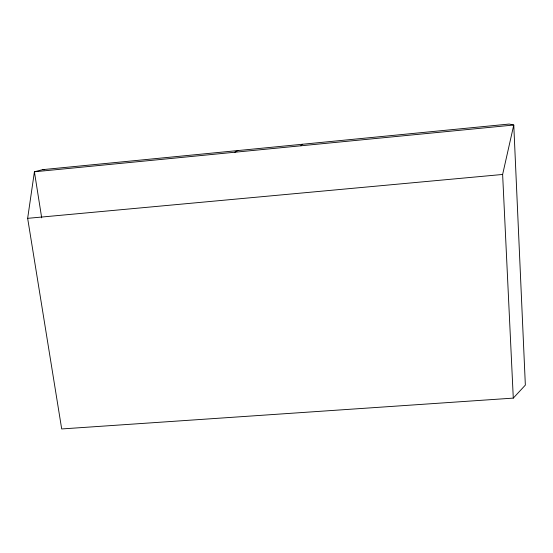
<?xml version="1.0" encoding="UTF-8"?>
<svg xmlns="http://www.w3.org/2000/svg" width="553" height="553" viewBox="0 0 553 553"><rect width="100%" height="100%" fill="white"/><g stroke="black" fill="none" stroke-linecap="round" stroke-linejoin="round"><path stroke-width="0.83" d="M27.65 218.338L34.41 171.789L42.664 169.64L509.182 124.052L513.772 125.019L525.35 385.102L513.288 398.112L61.694 428.948L27.65 218.338L502.629 174.458L513.772 125.019L34.41 171.789L41.696 217.847M300.929 145.785L302.201 144.278M234.852 152.234L237.894 150.561M42.664 169.64L44.33 169.826M502.629 174.458L513.288 398.112"/></g></svg>
